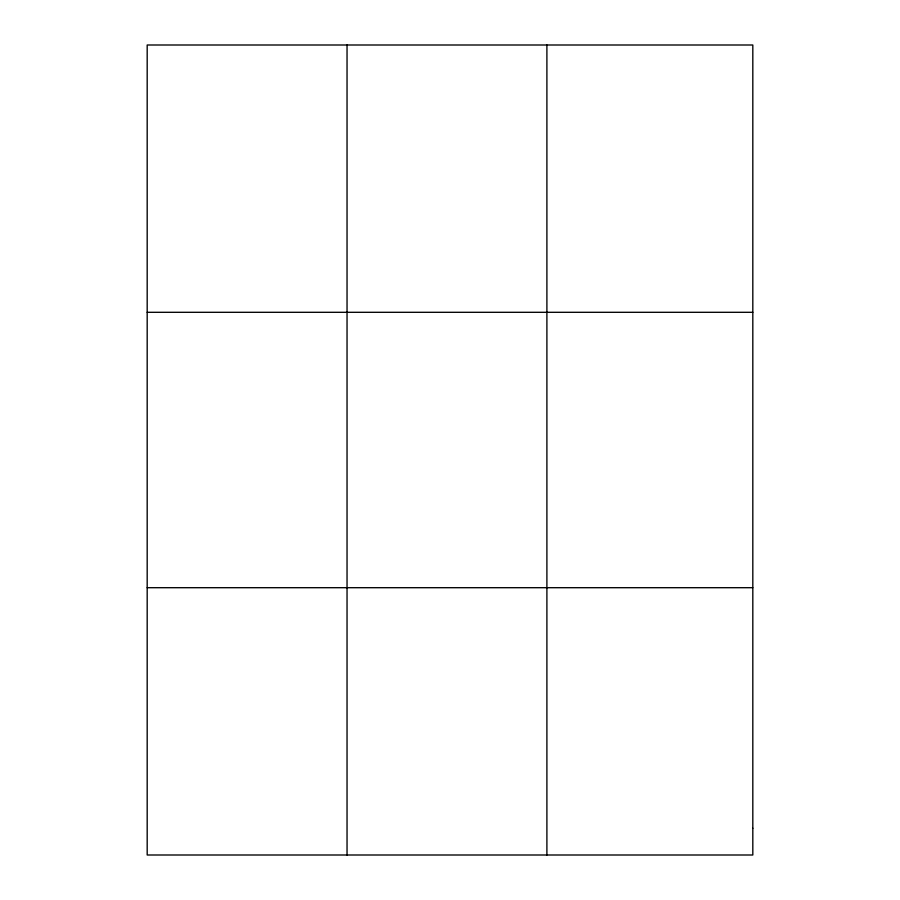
<?xml version="1.0" encoding="UTF-8"?>
<svg xmlns="http://www.w3.org/2000/svg" width="900" height="900" viewBox="0 0 900 900"><rect width="100%" height="100%" fill="white"/><g stroke="black" fill="none" stroke-linecap="round" stroke-linejoin="round"><path stroke-width="1.35" d="M347.04 45L347.04 855M546.896 45L546.896 855M147.184 312.3L752.816 312.3M147.184 587.7L752.816 587.7M752.816 828.27L752.816 855L147.184 855L147.184 45L752.816 45L752.816 828.27"/></g></svg>
